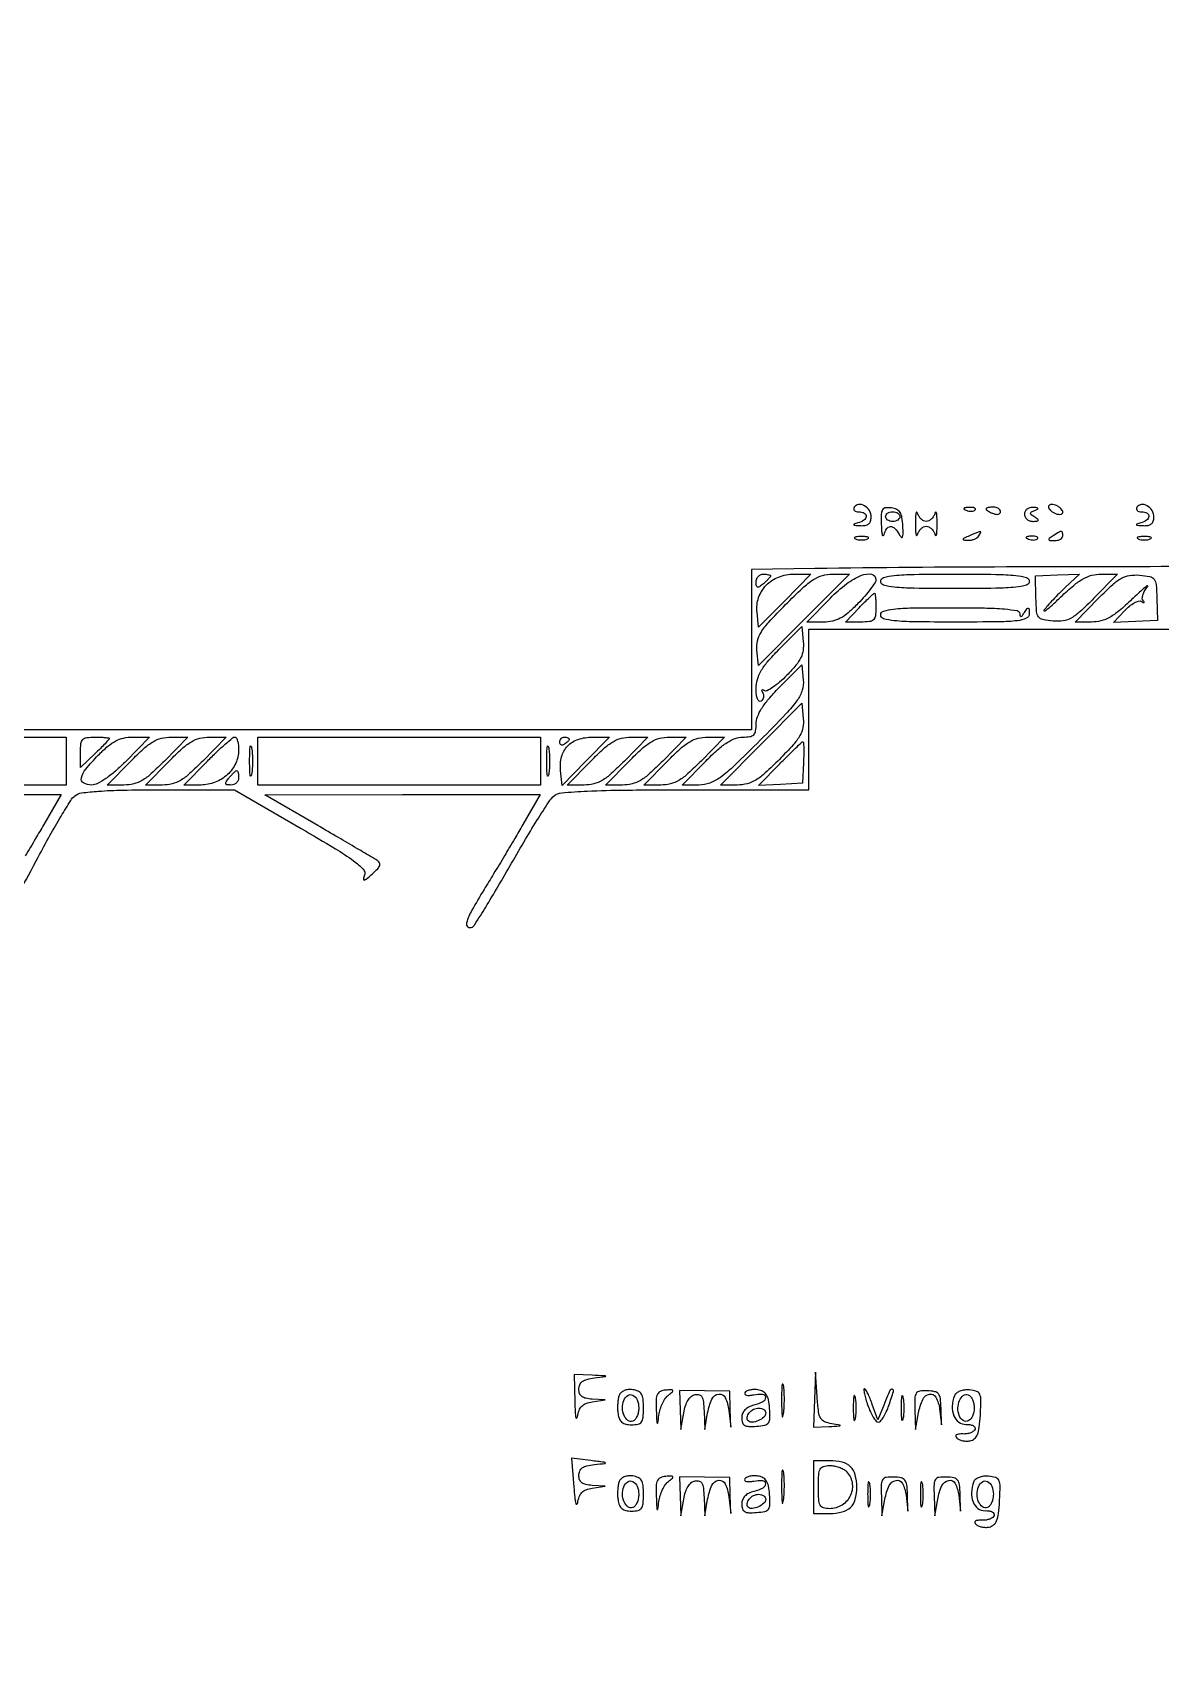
# Model space of a CAD drawing. Extents: x 17 to 822, y 5 to 559.
# Drawn here: x 378 to 613.4, y 218.9 to 559 of the extents above; entities that cross this region are included whole.
import ezdxf

# ---------------------------------------------------------------- set-up
doc = ezdxf.new("R2010")
doc.units = 0
doc.header["$MEASUREMENT"] = 0

msp = doc.modelspace()

# ---------------------------------------------------------------- linework, layer by layer
for points in [[(31.304134, 16.008298, 0.000006), (186.307387, 15.865424, 0.000281), (374.742824, 15.799819, 0.000104), (639.75, 15.91159), (780, 16), (780, 231.368584), (780, 446.737168), (755.75, 447.293651, 0.005527), (730.283596, 447.596475, 0.000346), (655.057187, 447.60748, 0.000496), (581.222543, 447.494002, 0.002703), (541.25, 447.176792), (528, 447), (528.000002, 430.25), (528.000004, 413.5), (407.500018, 413.5), (287.000031, 413.5)], [(375.162122, 379.679845, 0.009326), (379.162867, 386.932167, -0.005631), (381.614056, 391.454248, -0.007685), (383.930719, 395.469137, -0.005309), (385.9512, 398.769535, -0.083893), (386.823963, 399.75, -0.13714), (388.222984, 400.347236, -0.014833), (391.752766, 400.705784, -0.013402), (396.83173, 400.933287, -0.00449), (404.260401, 401), (420.138542, 401), (434.019973, 392.953318, -0.004306), (441.194875, 388.711261, -0.022859), (444.988062, 386.180997, -0.040476), (447.018464, 384.418479, -0.288699), (447.281137, 383.203318, 0.03), (447.028004, 382.352709, 0.53745), (447.191524, 382.179647, 0.131822), (447.639099, 382.387467, 0.006087), (448.924018, 383.489679, 0.020579), (450.02611, 384.542075, 0.113483), (450.446333, 385.241039, 0.228265), (450.37181, 385.795817, 0.109273), (449.843583, 386.308785, 0.005293), (448.907154, 386.873264, 0.000238), (445.663427, 388.779985, 0.0004), (441.811721, 391.037481, 0.000286), (437.5, 393.556655), (426.5, 399.975098), (455.2186, 399.987549), (483.937199, 400), (480.328095, 393.75, -0.002525), (478.625042, 390.834864, -0.001293), (476.461035, 387.19482, -0.001285), (474.212739, 383.457011, -0.001935), (472.231739, 380.21109, 0.01067), (469.684325, 375.868244, 0.051455), (468.553916, 373.241086, 0.325006), (468.840904, 372.38925, 0.301392), (469.772703, 372.359523, 0.115152), (470.318333, 372.902399, 0.001966), (472.554838, 376.51204, 0.004903), (475.111204, 380.767397, 0.003229), (477.971876, 385.709658, -0.004629), (480.879245, 390.700324, -0.00644), (483.580652, 395.110025, -0.004122), (485.920885, 398.755003, -0.079113), (486.823772, 399.75, -0.150038), (488.425948, 400.386481, -0.008662), (493.760115, 400.722795, -0.009021), (501.625734, 400.939947, -0.00239), (514.19113, 401), (540, 401), (539.999994, 417.75), (539.999988, 434.5), (653.351044, 434.5)], [(355.2186, 399.987549), (383.937199, 400), (380.328095, 393.75, -0.002525), (378.625042, 390.834864, -0.001293), (376.461035, 387.19482, -0.001285)], [(574.992041, 205.095597, -0.000267), (477.931201, 205.136102, -0.001303)]]:
    msp.add_lwpolyline(points, format="xyb")
for points in [[(549.473008, 459.956326, 0.14801), (549.37662, 459.59354, 0.191608), (549.513546, 459.280921, 0.133038), (549.886908, 459.069707, 0.062657), (550.440983, 459, -0.114595), (551.568982, 458.738034, -0.30848), (551.955123, 458.057279, -0.227164), (551.481138, 457.246852, -0.085011), (550.25, 456.689326, 0.01159), (549.4117, 456.449367, 0.541772), (549.37122, 456.306344, 0.197309), (549.607705, 456.187999, 0.005718), (550.75, 456.116001, 0.05278), (551.777662, 456.1715, 0.127958), (552.468174, 456.474864, 0.147534), (552.864297, 457.0424, 0.079267), (553, 457.893011, 0.135963), (552.622694, 459.254887, 0.125892), (551.590137, 460.275927, 0.161457), (550.383137, 460.532144, 0.230518)], [(555.116001, 456.319551, 0.011639), (555.189529, 454.950072, 0.048371), (555.332266, 454.136056, 0.443513), (555.508581, 454.047456, 0.240996), (555.689326, 454.25, -0.081312), (556.241961, 455.494593, -0.247215), (557.026326, 455.929165, -0.210953), (557.931873, 455.55208, -0.062632), (558.842498, 454.316956, 0.053175), (559.288093, 453.688092, 0.54728), (559.54679, 453.728093, 0.108517), (559.6719, 454.346264, 0.008174), (559.615365, 456.066956, 0.0282), (559.429273, 457.823036, 0.101739), (559.029951, 458.868861, 0.140861), (558.332591, 459.484694, 0.075331), (557.223176, 459.819551, 0.061003), (556.006589, 459.844984, 0.236232), (555.387848, 459.452818, 0.128945), (555.114476, 458.521288, 0.014835)], [(572.8125, 459.316886, 0.051402), (573.359369, 459.160852, 0.05415), (573.916927, 459.123424, 0.060344), (574.402231, 459.202593, 0.126455), (574.729167, 459.395833, 0.296942), (574.77538, 459.614691, 0.208169), (574.592839, 459.799335, 0.077125), (574.112848, 459.910055, 0.028489), (573.416667, 459.921053, 0.018894), (572.670344, 459.862007, 0.168741), (572.37858, 459.720685, 0.470617), (572.395823, 459.538436, 0.054073)], [(577, 459.606989, 0.222225), (577.087111, 459.420671, 0.030693), (577.440625, 459.160341, 0.030395), (577.925442, 458.887494, 0.02136), (578.5, 458.638374, 0.055937), (579.074366, 458.488865, 0.100118), (579.559375, 458.516384, 0.147206), (579.877514, 458.710807, 0.184534), (580, 459.031385, 0.152681), (579.884506, 459.400789, 0.098158), (579.559375, 459.715469, 0.08088), (579.073532, 459.92777, 0.062722), (578.5, 460, 0.024748), (577.925176, 459.971531, 0.039339), (577.440625, 459.884553, 0.046727), (577.096084, 459.758929, 0.289661)], [(585, 458.5, 0.116238), (585.13455, 457.929049, 0.101436), (585.514063, 457.445123, 0.094034), (586.081711, 457.123084, 0.08452), (586.75, 457.015313, 0.015246), (587.635609, 457.050082, 0.278496), (587.857048, 457.205828, 0.3487), (587.795767, 457.439555, 0.019656), (587.136847, 457.894262, -0.022213), (586.426195, 458.390051, -0.233412), (586.273695, 458.69893, -0.275386), (586.436975, 458.972905, -0.029355), (587.136847, 459.300002, 0.023718), (587.709835, 459.559972, 0.438953), (587.757373, 459.731622, 0.232968), (587.5442, 459.864069, 0.013273), (586.75, 459.921053, 0.084943), (586.081752, 459.837493, 0.097345), (585.514063, 459.536184, 0.105533), (585.134948, 459.065902, 0.117584)], [(590, 460.075604, 0.142471), (590.108138, 459.703798, 0.060245), (590.440625, 459.297997, 0.052856), (590.926166, 458.922397, 0.046632), (591.5, 458.638374, 0.049166), (592.07468, 458.480468, 0.08982), (592.559375, 458.484956, 0.13955), (592.877126, 458.644659, 0.209945), (593, 458.924396, 0.142471), (592.891862, 459.296202, 0.060245), (592.559375, 459.702003, 0.052856), (592.073834, 460.077603, 0.046632), (591.5, 460.361626, 0.049166), (590.92532, 460.519532, 0.08982), (590.440625, 460.515044, 0.13955), (590.122874, 460.355341, 0.209945)], [(608.473008, 459.956326, 0.14801), (608.37662, 459.59354, 0.191608), (608.513546, 459.280921, 0.133038), (608.886908, 459.069707, 0.062657), (609.440983, 459, -0.114595), (610.568982, 458.738034, -0.30848), (610.955123, 458.057279, -0.227164), (610.481138, 457.246852, -0.085011), (609.25, 456.689326, 0.01159), (608.4117, 456.449367, 0.541772), (608.37122, 456.306344, 0.197309), (608.607705, 456.187999, 0.005718), (609.75, 456.116001, 0.05278), (610.777662, 456.1715, 0.127958), (611.468174, 456.474864, 0.147534), (611.864297, 457.0424, 0.079267), (612, 457.893011, 0.135963), (611.622694, 459.254887, 0.125892), (610.590137, 460.275927, 0.161457), (609.383137, 460.532144, 0.230518)], [(559, 458, -0.148195), (558.884432, 457.618646, -0.098894), (558.559375, 457.29375, -0.082425), (558.073457, 457.074694, -0.064853), (557.5, 457, -0.064853), (556.926543, 457.074694, -0.082425), (556.440625, 457.29375, -0.098894), (556.115568, 457.618646, -0.148195), (556, 458, -0.148195), (556.115568, 458.381354, -0.098894), (556.440625, 458.70625, -0.082425), (556.926543, 458.925306, -0.064853), (557.5, 459, -0.064853), (558.073457, 458.925306, -0.082425), (558.559375, 458.70625, -0.098894), (558.884432, 458.381354, -0.148195)], [(562.232003, 456.5, 0.010016), (562.260811, 455.062099, 0.040136), (562.366341, 454.189063, 0.421517), (562.52268, 454.088315, 0.279395), (562.689326, 454.25, -0.068007), (562.965404, 454.918939, -0.068913), (563.409857, 455.485937, -0.075394), (563.948477, 455.868723, -0.117373), (564.5, 456, -0.117373), (565.051523, 455.868723, -0.075394), (565.590143, 455.485937, -0.068913), (566.034596, 454.918939, -0.068007), (566.310674, 454.25, 0.279395), (566.47732, 454.088315, 0.421517), (566.633659, 454.189063, 0.040136), (566.739189, 455.062099, 0.010016), (566.767997, 456.5, 0.010016), (566.739189, 457.937901, 0.040136), (566.633659, 458.810937, 0.421517), (566.47732, 458.911685, 0.279395), (566.310674, 458.75, -0.068007), (566.034596, 458.081061, -0.068913), (565.590143, 457.514063, -0.075394), (565.051523, 457.131277, -0.117373), (564.5, 457, -0.117373), (563.948477, 457.131277, -0.075394), (563.409857, 457.514063, -0.068913), (562.965404, 458.081061, -0.068007), (562.689326, 458.75, 0.279395), (562.52268, 458.911685, 0.421517), (562.366341, 458.810937, 0.040136), (562.260811, 457.937901, 0.010016)], [(549.75, 453.337719, 0.057986), (550.320008, 453.181385, 0.037979), (551, 453.12966, 0.037979), (551.679992, 453.181385, 0.057986), (552.25, 453.337719, 0.174857), (552.459382, 453.525001, 0.447206), (552.398438, 453.693942, 0.078554), (551.89144, 453.810911, 0.017491), (551, 453.842105, 0.017491), (550.10856, 453.810911, 0.078554), (549.601562, 453.693942, 0.447206), (549.540618, 453.525001, 0.174857)], [(573.5, 454, 0.007086), (572.414842, 453.515361, 0.206801), (572.217153, 453.2939, 0.479221), (572.320418, 453.13381, 0.015651), (573.190983, 453.070285, 0.054957), (573.883647, 453.117642, 0.051224), (574.566787, 453.314396, 0.054947), (575.14007, 453.622072, 0.104092), (575.5, 454, 0.02781), (575.876953, 454.693352, 0.550582), (575.769967, 454.862409, 0.099104), (575.328061, 454.773951, 0.002683)], [(585.8125, 453.316886, 0.051402), (586.359369, 453.160852, 0.05415), (586.916927, 453.123424, 0.060344), (587.402231, 453.202593, 0.126455), (587.729167, 453.395833, 0.296942), (587.77538, 453.614691, 0.208169), (587.592839, 453.799335, 0.077125), (587.112848, 453.910055, 0.028489), (586.416667, 453.921053, 0.018894), (585.670344, 453.862007, 0.168741), (585.37858, 453.720685, 0.470617), (585.395823, 453.538436, 0.054073)], [(591, 454, 0.011213), (590.169589, 453.436556, 0.309569), (590.083458, 453.201904, 0.327416), (590.271084, 453.047261, 0.011938), (591.25, 453.015313, 0.055234), (591.919445, 453.083567, 0.075283), (592.485937, 453.298248, 0.095191), (592.865757, 453.619685, 0.17131), (593, 454, 0.042895), (592.938046, 454.720828, 0.364836), (592.707705, 454.914708, 0.137048), (592.26282, 454.790433, 0.007234)], [(608.75, 453.337719, 0.057986), (609.320008, 453.181385, 0.037979), (610, 453.12966, 0.037979), (610.679992, 453.181385, 0.057986), (611.25, 453.337719, 0.174857), (611.459382, 453.525001, 0.447206), (611.398438, 453.693942, 0.078554), (610.89144, 453.810911, 0.017491), (610, 453.842105, 0.017491), (609.10856, 453.810911, 0.078554), (608.601562, 453.693942, 0.447206), (608.540618, 453.525001, 0.174857)], [(532, 445.622445, -0.172217), (531.925448, 445.412416, -0.016008), (531.559375, 444.99011, -0.019119), (531.074554, 444.504355, -0.013852), (530.5, 444, -0.020633), (529.689039, 443.381629, -0.217533), (529.28931, 443.308142, -0.304492), (529.057736, 443.565314, -0.035496), (529, 444.377555, -0.091307), (529.114059, 444.996941, -0.095788), (529.440625, 445.523407, -0.099536), (529.927707, 445.875699, -0.107348), (530.5, 446, -0.023761), (531.07485, 445.972666, -0.037907), (531.559375, 445.889093, -0.044235), (531.90557, 445.768578, -0.294983)], [(534.96584, 440.452481), (529.5, 434.904963), (529.178481, 438.061901, -0.107296), (529.521503, 441.104175, -0.111681), (531.095753, 443.680559, -0.107483), (533.683665, 445.39732, -0.093163), (536.890154, 446), (540.43168, 446)], [(538.98025, 436.467183), (529.5, 426.934367), (529.175601, 430.115212, -0.07964), (529.288277, 432.079071, -0.086044), (530.012983, 433.852584, -0.046783), (531.666628, 436.013974, -0.008588), (535.146713, 439.648029, -0.009434), (538.6979, 443.098367, -0.044345), (540.937305, 444.848961, -0.075041), (542.83151, 445.706388, -0.068924), (544.951361, 446), (548.460499, 446)], [(554, 444.866588, -0.146449), (553.807778, 444.224389, -0.015482), (552.898438, 442.930566, -0.018085), (551.686196, 441.430733, -0.013573), (550.25, 439.867476, -0.021453), (548.216879, 437.944011, -0.055728), (546.559528, 436.80174, -0.070008), (544.931413, 436.203144, -0.053119), (543.037592, 436.000888), (539.575184, 436), (544.5, 441, -0.034863), (547.869716, 443.975055, -0.06686), (550.993443, 445.763814, -0.144865), (553.086502, 445.971297, -0.359902)], [(586, 444.5, -0.33533), (585.390965, 443.694001, -0.045065), (583.166667, 443.274194, -0.021161), (579.041936, 443.050585, -0.002961), (570.5, 443, -0.002961), (561.958064, 443.050585, -0.021161), (557.833333, 443.274194, -0.045065), (555.609035, 443.694001, -0.33533), (555, 444.5, -0.33533), (555.609035, 445.305999, -0.045065), (557.833333, 445.725806, -0.021161), (561.958064, 445.949415, -0.002961), (570.5, 446, -0.002961), (579.041936, 445.949415, -0.021161), (583.166667, 445.725806, -0.045065), (585.390965, 445.305999, -0.33533)], [(593.5, 443.210551, 0.009148), (592.245308, 441.992984, 0.007624), (590.956059, 440.655051, 0.00771), (589.813455, 439.394104, 0.020686), (589.052541, 438.452024, 0.656939), (589.130052, 438.318028, 0.139271), (589.49368, 438.468719, 0.017551), (590.75925, 439.544967, 0.005439), (592.58689, 441.25, -0.014955), (595.269254, 443.6586, -0.04694), (597.25477, 445.040283, -0.066608), (599.041255, 445.756161, -0.062106), (600.996757, 446), (604.424816, 446), (599.462408, 440.956952, -0.01194), (596.581752, 438.166021, -0.058622), (594.75284, 436.836477, -0.092306), (593.08249, 436.269204, -0.05677), (591, 436.206952, -0.027232), (588.840539, 436.506827, -0.186914), (587.949486, 437.067954, -0.141012), (587.535974, 438.169686, -0.013429), (587.384934, 441.070123), (587.269867, 445.640247), (591.884934, 445.828651), (596.5, 446.017055)], [(612.615066, 440.929877), (612.730133, 436.359753), (608.136343, 436.12196), (603.542553, 435.884167), (605.916636, 438.411263, -0.033541), (606.906568, 439.332651, -0.045813), (607.917821, 440.011108, -0.054136), (608.807802, 440.378192, -0.202973), (609.39536, 440.308854, 0.018908), (609.792688, 440.101919, 0.244128), (609.954559, 440.107836, 0.444455), (609.97957, 440.220262, 0.029806), (609.747818, 440.508523, -0.200992), (609.582576, 440.97558, -0.066298), (609.722227, 441.705465, -0.053617), (610.113247, 442.561265, -0.038853), (610.716954, 443.418848, 0.552571), (610.676613, 443.541161, 0.235537), (610.462861, 443.493349, 0.014999), (609.257876, 442.451971, 0.004181), (607.434786, 440.75, -0.014935), (604.743575, 438.343781, -0.046693), (602.750134, 436.961298, -0.066233), (600.958868, 436.244243, -0.062205), (599.003243, 436), (595.575184, 436), (600.537592, 441.043048, -0.01194), (603.418248, 443.833979, -0.058622), (605.24716, 445.163523, -0.092306), (606.91751, 445.730796, -0.05677), (609, 445.793048, -0.027232), (611.159461, 445.493173, -0.186914), (612.050514, 444.932046, -0.141012), (612.464026, 443.830314, -0.013429)], [(554, 439, -0.031162), (553.893327, 437.290099, -0.174494), (553.484409, 436.485324, -0.163634), (552.640028, 436.09728, -0.026602), (550.812909, 436), (547.625818, 436), (550.5, 439, -0.005081), (551.624204, 440.149798, -0.007831), (552.621808, 441.11875, -0.003317), (553.486588, 441.922013, -0.187632), (553.687091, 442, -0.37258), (553.811623, 441.892246, -0.01007), (553.908083, 441.11875, -0.016197), (553.977485, 440.150236, -0.009786)], [(584.015313, 437.75, 0.066727), (584.081977, 437.295085, 0.405416), (584.269141, 437.1875, 0.167501), (584.559769, 437.378141, 0.021149), (585, 438, -0.011213), (585.563444, 438.830411, -0.309569), (585.798096, 438.916542, -0.327416), (585.952739, 438.728916, -0.011938), (585.984687, 437.75, -0.296006), (585.371814, 436.787122, -0.079128), (583.535469, 436.277979, -0.025672), (579.743782, 436.045622, -0.002468), (570.5, 436, -0.002961), (561.958064, 436.050585, -0.021161), (557.833333, 436.274194, -0.045065), (555.609035, 436.694001, -0.33533), (555, 437.5, -0.328801), (555.589566, 438.299614, -0.049302), (557.666667, 438.724138, -0.022561), (561.538754, 438.948842, -0.003213), (569.5, 439, -0.003994), (576.637219, 438.942984, -0.017484), (580.850267, 438.728184, -0.022308), (583.477566, 438.383326, -0.360339)], [(535.410758, 424.908608, -0.019974), (533.907372, 423.487256, -0.030148), (532.480971, 422.386751, -0.030206), (531.28026, 421.672768, -0.263251), (530.682986, 421.695925, 0.049105), (530.343376, 421.862262, 0.345579), (530.179437, 421.810082, 0.25727), (530.160523, 421.608524, 0.035896), (530.361803, 421.223607, -0.092519), (530.540551, 420.761469, -0.096172), (530.537029, 420.272527, -0.09932), (530.352714, 419.832848, -0.105964), (530.016312, 419.510081, -0.303653), (529.611417, 419.524678, -0.145642), (529.279636, 419.95581, -0.066689), (529.065195, 420.857563, -0.025077), (529, 422.156634, -0.066896), (529.249798, 424.015352, -0.065756), (529.981787, 425.7539, -0.046304), (531.373726, 427.693892, -0.015394), (533.75, 430.26674), (538.5, 435.102178), (538.823264, 431.918281, -0.057704), (538.798077, 430.131582, -0.081097), (538.341108, 428.607018, -0.060668), (537.306872, 427.008433, -0.019519)], [(529.844737, 411.344089, -0.0053), (524.460712, 406.051008, -0.03382), (521.529689, 403.58892, -0.069399), (519.323757, 402.40528, -0.088706), (517.057342, 402), (513.575184, 402), (518.5, 407, -0.015568), (520.963524, 409.3501, -0.0389), (522.937491, 410.859911, -0.054415), (524.635484, 411.714889, -0.089674), (526.212408, 412, 0.03588), (527.710302, 412.107628, 0.158525), (528.493377, 412.493548, 0.162713), (528.888199, 413.259637, 0.038336), (529, 414.715651, -0.091573), (529.279726, 416.230173, -0.049097), (530.132426, 417.93667, -0.036838), (531.587507, 419.910924, -0.016925), (533.75, 422.26674), (538.5, 427.102178), (538.824987, 423.895178, -0.101278), (538.609322, 421.764512, -0.079745), (537.573328, 419.683423, -0.03573), (535.226411, 416.854149, -0.004852)], [(533.858226, 407.356442, -0.012383), (530.91292, 404.518233, -0.048898), (528.902825, 403.007837, -0.074838), (527.110979, 402.255985, -0.062051), (525.056238, 402), (521.544156, 402), (530.022078, 410.535164), (538.5, 419.070329), (538.824065, 415.891607, -0.07125), (538.746676, 413.989447, -0.086216), (538.126699, 412.31666, -0.051887), (536.711576, 410.378303, -0.011212)], [(394, 411.687091, -0.187632), (393.922013, 411.486588, -0.003317), (393.11875, 410.621808, -0.007831), (392.149798, 409.624204, -0.005081), (391, 408.5), (388, 405.625818), (388, 408.812909, -0.026602), (388.09728, 410.640028, -0.163634), (388.485324, 411.484409, -0.174494), (389.290099, 411.893327, -0.031162), (391, 412, -0.009786), (392.150236, 411.977485, -0.016197), (393.11875, 411.908083, -0.01007), (393.892246, 411.811623, -0.37258)], [(397.5, 407, -0.017584), (395.295205, 404.913625, -0.029124), (393.279131, 403.334636, -0.034101), (391.54807, 402.301675, -0.118001), (390.287592, 402, -0.127094), (388.644781, 402.424438, -0.333971), (388.177168, 403.470191, -0.117894), (389.080019, 405.297682, -0.019984), (391.702948, 408.207837, -0.022019), (393.715595, 410.095143, -0.056354), (395.365898, 411.216078, -0.0698), (396.99973, 411.802655, -0.051373), (398.915356, 412), (402.424816, 412)], [(405.5, 407, -0.013881), (402.775541, 404.383369, -0.050502), (400.848439, 402.958915, -0.074139), (399.095308, 402.243178, -0.059972), (397.075184, 402), (393.575184, 402), (398.5, 407, -0.013881), (401.224459, 409.616631, -0.050502), (403.151561, 411.041085, -0.074139), (404.904692, 411.756822, -0.059972), (406.924816, 412), (410.424816, 412)], [(413.5, 407, -0.013881), (410.775541, 404.383369, -0.050502), (408.848439, 402.958915, -0.074139), (407.095308, 402.243178, -0.059972), (405.075184, 402), (401.575184, 402), (406.5, 407, -0.013881), (409.224459, 409.616631, -0.050502), (411.151561, 411.041085, -0.074139), (412.904692, 411.756822, -0.059972), (414.924816, 412), (418.424816, 412)], [(421, 409.314451, -0.10921), (420.389512, 406.552781, -0.097283), (418.657448, 404.172573, -0.093898), (416.092446, 402.562575, -0.093591), (413.113278, 402), (409.575184, 402), (414.5, 407, -0.007455), (416.444216, 408.915903, -0.011041), (418.209507, 410.53125, -0.006431), (419.725485, 411.824114, -0.175074), (420.212408, 412, -0.273953), (420.515971, 411.820181, -0.054041), (420.768645, 411.21112, -0.043599), (420.94284, 410.343449, -0.027753)], [(490, 411.559017, -0.151918), (489.934461, 411.34829, -0.038439), (489.70625, 411.066025, -0.035638), (489.382774, 410.768994, -0.029505), (489, 410.5, -0.082592), (488.6179, 410.343488, -0.161196), (488.29375, 410.3746, -0.182303), (488.078288, 410.586039, -0.108972), (488, 410.940983, -0.093332), (488.076123, 411.345238, -0.09642), (488.29375, 411.688914, -0.099167), (488.618444, 411.918938, -0.105053), (489, 412, -0.042167), (489.382849, 411.967655, -0.061769), (489.70625, 411.870461, -0.081139), (489.92554, 411.727648, -0.210953)], [(493.462408, 406.948911), (488.5, 401.897822), (488.179665, 405.042451, -0.090571), (488.406432, 407.902161, -0.12714), (489.656887, 410.123558, -0.122195), (491.871983, 411.518444, -0.079869), (494.867396, 412), (498.424816, 412)], [(501.5, 407, -0.013881), (498.775541, 404.383369, -0.050502), (496.848439, 402.958915, -0.074139), (495.095308, 402.243178, -0.059972), (493.075184, 402), (489.575184, 402), (494.5, 407, -0.013881), (497.224459, 409.616631, -0.050502), (499.151561, 411.041085, -0.074139), (500.904692, 411.756822, -0.059972), (502.924816, 412), (506.424816, 412)], [(509.5, 407, -0.013881), (506.775541, 404.383369, -0.050502), (504.848439, 402.958915, -0.074139), (503.095308, 402.243178, -0.059972), (501.075184, 402), (497.575184, 402), (502.5, 407, -0.013881), (505.224459, 409.616631, -0.050502), (507.151561, 411.041085, -0.074139), (508.904692, 411.756822, -0.059972), (510.924816, 412), (514.424816, 412)], [(517.5, 407, -0.013881), (514.775541, 404.383369, -0.050502), (512.848439, 402.958915, -0.074139), (511.095308, 402.243178, -0.059972), (509.075184, 402), (505.575184, 402), (510.5, 407, -0.013881), (513.224459, 409.616631, -0.050502), (515.151561, 411.041085, -0.074139), (516.904692, 411.756822, -0.059972), (518.924816, 412), (522.424816, 412)], [(423.716254, 404.25, -0.124239), (423.564074, 403.887591, -0.664672), (423.422038, 403.923438, -0.03126), (423.324637, 405.02938, -0.006336), (423.299664, 407, -0.006336), (423.324637, 408.97062, -0.03126), (423.422038, 410.076562, -0.664672), (423.564074, 410.112409, -0.124239), (423.716254, 409.75, -0.023547), (423.846019, 408.497782, -0.014044), (423.888098, 407, -0.014044), (423.846019, 405.502218, -0.023547)], [(485.716254, 404.25, -0.124239), (485.564074, 403.887591, -0.664672), (485.422038, 403.923438, -0.03126), (485.324637, 405.02938, -0.006336), (485.299664, 407, -0.006336), (485.324637, 408.97062, -0.03126), (485.422038, 410.076562, -0.664672), (485.564074, 410.112409, -0.124239), (485.716254, 409.75, -0.023547), (485.846019, 408.497782, -0.014044), (485.888098, 407, -0.014044), (485.846019, 405.502218, -0.023547)], [(538.868412, 406.677665), (538.64467, 402.35533), (534.072335, 402.124066), (529.5, 401.892803), (533.958208, 406.446401, -0.003543), (535.691506, 408.191874, -0.005586), (537.206066, 409.66238, -0.001735), (538.531305, 410.911903, -0.190384), (538.754285, 411, -0.399676), (538.883415, 410.877156, -0.005873), (538.92718, 409.730314, -0.012218), (538.92992, 408.335038, -0.007312)], [(421, 403.5, -0.107348), (420.875699, 402.927707, -0.099536), (420.523407, 402.440625, -0.095788), (419.996941, 402.114059, -0.091307), (419.377555, 402, -0.035496), (418.565314, 402.057736, -0.304492), (418.308142, 402.28931, -0.217533), (418.381629, 402.689039, -0.020633), (419, 403.5, -0.013852), (419.504355, 404.074554, -0.019119), (419.99011, 404.559375, -0.016008), (420.412416, 404.925448, -0.172217), (420.622445, 405, -0.294983), (420.768578, 404.90557, -0.044235), (420.889093, 404.559375, -0.037907), (420.972666, 404.07485, -0.023761)], [(491.149832, 273.25, 0.007168), (491.233201, 271.186866, 0.031618), (491.376307, 269.979081, 0.553801), (491.542952, 269.912882, 0.199032), (491.710409, 270.189423, -0.052041), (492.051454, 271.494838, -0.106871), (492.621154, 272.378846, -0.106871), (493.505162, 272.948546, -0.052041), (494.810577, 273.289591), (497.5, 273.700336), (494.75, 273.850168, -0.03953), (493.454746, 274.024053, -0.109582), (492.624338, 274.405663, -0.143131), (492.161658, 275.030465, -0.088499), (492, 275.936642, -0.100783), (492.189458, 276.867022, -0.1371), (492.721605, 277.532836, -0.094495), (493.6923, 277.984596, -0.030931), (495.25, 278.276604, 0.000683), (497.553502, 278.565664, 0.602997), (497.584473, 278.648107, 0.202828), (497.426656, 278.723309, 0.000452), (494.75, 278.839963), (491, 279)], [(541.184982, 273.75), (541, 268), (544.25, 268.149832, 0.001076), (546.35073, 268.251213, 0.18852), (546.551123, 268.341435, 0.608702), (546.517633, 268.443006, 0.001842), (544.800124, 268.711418, -0.061108), (543.278348, 269.138167, -0.170255), (542.465223, 269.869878, -0.095639), (542.027652, 271.235532, -0.01228), (541.735106, 274.311586), (541.369965, 279.5)], [(500.416448, 274.642863, 0.05233), (500.218704, 273.905003, 0.023278), (500.107297, 272.903016, 0.022737), (500.087056, 271.821794, 0.028506), (500.170919, 270.822726, 0.059858), (500.463946, 269.722609, 0.126539), (500.98151, 269.015181, 0.120685), (501.794571, 268.625214, 0.051798), (503, 268.5, 0.050766), (504.36222, 268.638668, 0.189121), (505.071429, 269.1, 0.13443), (505.415691, 270.034425, 0.021436), (505.5, 272, 0.025158), (505.406922, 273.848683, 0.108558), (505.066099, 274.887996, 0.155405), (504.393989, 275.488638, 0.07009), (503.245529, 275.820137, 0.059656), (502.30782, 275.840664, 0.0744), (501.463703, 275.62889, 0.085215), (500.808423, 275.214075, 0.118047)], [(508.149832, 271.537196, 0.001688), (508.244039, 269.210786, 0.113705), (508.349316, 268.830817, 0.718276), (508.471461, 268.851998, 0.004179), (508.712049, 270.5, -0.040222), (508.984631, 271.73632, -0.035308), (509.460402, 272.9703, -0.036973), (510.053962, 274.025258, -0.082384), (510.680542, 274.696764, 0.012129), (511.545448, 275.395971, 0.354696), (511.594175, 275.656373, 0.28518), (511.337983, 275.802537, 0.00951), (510.118325, 275.73396, 0.082118), (509.017078, 275.46557, 0.18437), (508.407643, 274.877488, 0.102495), (508.141961, 273.764401, 0.016782)], [(513.131641, 271.5781), (513.263282, 267.5), (513.881641, 270.988647, -0.034913), (514.256144, 272.485095, -0.059966), (514.796988, 273.649565, -0.077091), (515.472114, 274.437452, -0.130606), (516.25, 274.811971, -0.119092), (517.118723, 274.77015, -0.200365), (517.677386, 274.317766, -0.097496), (517.992817, 273.299011, -0.017869), (518.131641, 271.323324), (518.263282, 267.5), (518.881641, 270.988647, -0.063369), (519.780898, 273.875284, -0.259361), (521.205879, 274.924539, -0.328038), (522.555207, 274.175441, -0.078471), (523.290843, 271.552345), (523.709689, 267.982693), (523.604845, 271.741346), (523.5, 275.5), (518.25, 275.5781), (513, 275.6562)], [(526.624622, 275.201643, 0.307086), (526.637324, 274.901649, 0.178194), (526.951714, 274.695713, 0.07427), (527.619899, 274.642849, 0.029901), (528.530262, 274.761034, -0.067332), (530.356265, 274.860508, -0.394982), (530.945964, 274.212617, -0.278029), (530.373903, 273.292609, -0.05662), (528.5, 272.589356, 0.054602), (527.427299, 272.191699, 0.086603), (526.641553, 271.610486, 0.098722), (526.166275, 270.859667, 0.092143), (526, 269.965064, 0.075836), (526.151289, 268.973326, 0.187958), (526.602466, 268.408899, 0.124597), (527.466572, 268.16327, 0.026277), (529.047469, 268.20044, 0.029861), (530.832355, 268.444246, 0.188331), (531.59218, 268.928873, 0.159928), (531.89029, 269.848226, 0.020097), (531.797469, 271.966325, 0.02796), (531.547749, 273.739786, 0.093417), (531.111502, 274.82542, 0.13218), (530.407602, 275.4676, 0.083995), (529.34436, 275.807186, 0.041939), (528.477875, 275.857255, 0.048279), (527.656235, 275.756022, 0.054713), (526.993736, 275.530289, 0.1459)], [(534.309869, 273.5, 0.005499), (534.337136, 271.352754, 0.031761), (534.435944, 270.222448, 0.756877), (534.574262, 270.205163, 0.069146), (534.724731, 270.767909, 0.018638), (534.849672, 272.218327, 0.01259), (534.888655, 273.878422, 0.012695), (534.845055, 275.487453, 0.024559), (534.714526, 276.767909, 0.212532), (534.565802, 277.000181, 0.556092), (534.424528, 276.934948, 0.025342), (534.331591, 275.655786, 0.005888)], [(552.302348, 272.540664, 0.024166), (552.834023, 271.21574, 0.034018), (553.44194, 270.097508, 0.036199), (554.039004, 269.29278, 0.218402), (554.5, 269.081328, 0.218402), (554.960996, 269.29278, 0.036199), (555.55806, 270.097508, 0.034018), (556.165977, 271.21574, 0.024166), (556.697652, 272.540664, 0.007212), (557.6684, 275.481126, 0.440974), (557.419335, 275.90994, 0.356408), (556.910511, 275.650967, 0.00696), (555.684045, 272.760898), (554.362353, 269.521795), (553.233196, 272.760898, 0.012875), (552.764291, 274.002219, 0.019755), (552.28895, 275.048514, 0.014951), (551.851168, 275.857861, 0.267377), (551.604367, 276, 0.451501), (551.463087, 275.839757, 0.018373), (551.603284, 274.98382, 0.021419), (551.878737, 273.867541, 0.012134)], [(562.131641, 271.600914), (562.263282, 267.5), (562.881641, 270.988647, -0.065077), (563.768438, 273.801553, -0.242176), (565.190403, 274.905661, -0.332627), (566.532182, 274.245538, -0.087752), (567.275423, 271.810999), (567.678849, 268.5), (567.589425, 272, 0.023084), (567.446941, 273.983698, 0.138333), (567.054517, 274.930862, 0.175714), (566.275954, 275.413806, 0.04269), (564.75, 275.600914, 0.039931), (563.140608, 275.531442, 0.220535), (562.423281, 275.084626, 0.140201), (562.119533, 274.106193, 0.013629)], [(570.386334, 274.564387, 0.079858), (569.928302, 272.383689, 0.107388), (570.261407, 270.399209, 0.136725), (571.290504, 269.051179, 0.172467), (572.77745, 268.58235, -0.045767), (573.622809, 268.535532, -0.084688), (574.274668, 268.32257, -0.135162), (574.633245, 267.986212, -0.224986), (574.676241, 267.58235, -0.152194), (574.372829, 267.173651, -0.064582), (573.76793, 266.842304, -0.055564), (572.978546, 266.631354, -0.047064), (572.115851, 266.58294, 0.030422), (571.256122, 266.563311, 0.127753), (570.772682, 266.393506, 0.308818), (570.658506, 266.107504, 0.142496), (570.86084, 265.73916, 0.096594), (571.350219, 265.4095, 0.04928), (572.060601, 265.1884, 0.046406), (572.865027, 265.099138, 0.051488), (573.64378, 265.165586, 0.131529), (574.566604, 265.61086, 0.120288), (575.181179, 266.47126, 0.065218), (575.563916, 267.966593, 0.015426), (575.794568, 270.537569, 0.009836), (575.915708, 273.645812, 0.10816), (575.673954, 274.862149, 0.216063), (574.992057, 275.47674, 0.056402), (573.509983, 275.769864, 0.050408), (572.461143, 275.750819, 0.062436), (571.514025, 275.515428, 0.0733), (570.786567, 275.104068, 0.136693)], [(504.5, 272, -0.050064), (504.407308, 271.076578, -0.056662), (504.132967, 270.229739, -0.064911), (503.729077, 269.579954, -0.141756), (503.250526, 269.250175, -0.243271), (502.237026, 269.409078, -0.134073), (501.436755, 270.416197, -0.098804), (501.106155, 271.983229, -0.094621), (501.393537, 273.583158, -0.154883), (502.218381, 274.616347, -0.271668), (503.276661, 274.679078, -0.18325), (504.181218, 273.682423, -0.093904)], [(549.272364, 272, 0.008087), (549.298431, 270.38851, 0.039503), (549.399666, 269.482812, 0.611425), (549.546986, 269.439977, 0.142433), (549.705733, 269.75, 0.029693), (549.840649, 270.774707, 0.017887), (549.884498, 272, 0.017887), (549.840649, 273.225293, 0.029693), (549.705733, 274.25, 0.142433), (549.546986, 274.560023, 0.611425), (549.399666, 274.517188, 0.039503), (549.298431, 273.61149, 0.008087)], [(559.272364, 272, 0.008087), (559.298431, 270.38851, 0.039503), (559.399666, 269.482812, 0.611425), (559.546986, 269.439977, 0.142433), (559.705733, 269.75, 0.029693), (559.840649, 270.774707, 0.017887), (559.884498, 272, 0.017887), (559.840649, 273.225293, 0.029693), (559.705733, 274.25, 0.142433), (559.546986, 274.560023, 0.611425), (559.399666, 274.517188, 0.039503), (559.298431, 273.61149, 0.008087)], [(574.5, 272, -0.093904), (574.181218, 270.317577, -0.18325), (573.276661, 269.320922, -0.271668), (572.218381, 269.383653, -0.154883), (571.393537, 270.416842, -0.094621), (571.106155, 272.016771, -0.098804), (571.436755, 273.583803, -0.134073), (572.237026, 274.590922, -0.243271), (573.250526, 274.749825, -0.141756), (573.729077, 274.420046, -0.064911), (574.132967, 273.770261, -0.056662), (574.407308, 272.923422, -0.050064)], [(531, 270.968615, -0.213422), (530.621817, 270.122972, -0.075769), (529.486858, 269.381846, -0.076784), (528.197884, 269.019605, -0.230479), (527.356736, 269.30993, -0.242984), (527.115307, 270.067091, -0.130219), (527.532249, 270.983357, -0.102648), (528.459491, 271.733481, -0.119467), (529.559017, 272, -0.069866), (530.109745, 271.922668, -0.085761), (530.576711, 271.697031, -0.100101), (530.888923, 271.361922, -0.138501)], [(490.950906, 255.505055, 0.008104), (491.148022, 253.348644, 0.033113), (491.375012, 252.054003, 0.456025), (491.575612, 251.950759, 0.270702), (491.761483, 252.189423, -0.051441), (492.077194, 253.503763, -0.110082), (492.626649, 254.384433, -0.109882), (493.498809, 254.949406, -0.051139), (494.810577, 255.289591), (497.5, 255.700336), (494.75, 255.850168, -0.03953), (493.454746, 256.024053, -0.109582), (492.624338, 256.405663, -0.143131), (492.161658, 257.030465, -0.088499), (492, 257.936642, -0.099304), (492.187063, 258.869223, -0.141985), (492.713208, 259.522523, -0.096802), (493.679275, 259.951286, -0.030258), (495.25, 260.211553, 0.00157), (497.47988, 260.450727, 0.614004), (497.524299, 260.568915, 0.178409), (497.288228, 260.690585, 0.00083), (494.5, 261.029966), (490.5, 261.510109)], [(534.309869, 255.5, 0.005499), (534.337136, 253.352754, 0.031761), (534.435944, 252.222448, 0.756877), (534.574262, 252.205163, 0.069146), (534.724731, 252.767909, 0.018638), (534.849672, 254.218327, 0.01259), (534.888655, 255.878422, 0.012695), (534.845055, 257.487453, 0.024559), (534.714526, 258.767909, 0.212532), (534.565802, 259.000181, 0.556092), (534.424528, 258.934948, 0.025342), (534.331591, 257.655786, 0.005888)], [(541, 255.5), (541, 250), (544.3, 250, 0.057917), (546.95317, 250.308361, 0.134842), (548.69531, 251.258912, 0.138825), (549.676967, 252.944493, 0.062953), (550, 255.5, 0.062953), (549.676967, 258.055507, 0.138825), (548.69531, 259.741088, 0.134842), (546.95317, 260.691639, 0.057917), (544.3, 261), (541, 261)], [(547.8, 258.8, -0.153494), (549.021343, 256.458527, -0.150615), (548.695631, 253.819585, -0.146169), (546.923445, 251.766388, -0.143075), (544.3, 251, -0.072715), (543.04514, 251.183464, -0.20478), (542.377778, 251.73913, -0.10542), (542.068326, 252.891102, -0.013093), (542, 255.5, -0.013093), (542.068326, 258.108898, -0.10542), (542.377778, 259.26087, -0.20478), (543.04514, 259.816536, -0.072715), (544.3, 260, -0.045545), (545.26866, 259.911582, -0.037078), (546.276875, 259.6475, -0.038434), (547.174939, 259.260236, -0.075503)], [(500.416448, 256.642863, 0.05233), (500.218704, 255.905003, 0.023278), (500.107297, 254.903016, 0.022737), (500.087056, 253.821794, 0.028506), (500.170919, 252.822726, 0.059858), (500.463946, 251.722609, 0.126539), (500.98151, 251.015181, 0.120685), (501.794571, 250.625214, 0.051798), (503, 250.5, 0.050766), (504.36222, 250.638668, 0.189121), (505.071429, 251.1, 0.13443), (505.415691, 252.034425, 0.021436), (505.5, 254, 0.025158), (505.406922, 255.848683, 0.108558), (505.066099, 256.887996, 0.155405), (504.393989, 257.488638, 0.07009), (503.245529, 257.820137, 0.059656), (502.30782, 257.840664, 0.0744), (501.463703, 257.62889, 0.085215), (500.808423, 257.214075, 0.118047)], [(504.5, 254, -0.050064), (504.407308, 253.076578, -0.056662), (504.132967, 252.229739, -0.064911), (503.729077, 251.579954, -0.141756), (503.250526, 251.250175, -0.243271), (502.237026, 251.409078, -0.134073), (501.436755, 252.416197, -0.098804), (501.106155, 253.983229, -0.094621), (501.393537, 255.583158, -0.154883), (502.218381, 256.616347, -0.271668), (503.276661, 256.679078, -0.18325), (504.181218, 255.682423, -0.093904)], [(508.149832, 253.537196, 0.001688), (508.244039, 251.210786, 0.113705), (508.349316, 250.830817, 0.718276), (508.471461, 250.851998, 0.004179), (508.712049, 252.5, -0.040222), (508.984631, 253.73632, -0.035308), (509.460402, 254.9703, -0.036973), (510.053962, 256.025258, -0.082384), (510.680542, 256.696764, 0.012129), (511.545448, 257.395971, 0.354696), (511.594175, 257.656373, 0.28518), (511.337983, 257.802537, 0.00951), (510.118325, 257.73396, 0.082118), (509.017078, 257.46557, 0.18437), (508.407643, 256.877488, 0.102495), (508.141961, 255.764401, 0.016782)], [(513.131641, 253.5781), (513.263282, 249.5), (513.881641, 252.988647, -0.034913), (514.256144, 254.485095, -0.059966), (514.796988, 255.649565, -0.077091), (515.472114, 256.437452, -0.130606), (516.25, 256.811971, -0.119092), (517.118723, 256.77015, -0.200365), (517.677386, 256.317766, -0.097496), (517.992817, 255.299011, -0.017869), (518.131641, 253.323324), (518.263282, 249.5), (518.881641, 252.988647, -0.063369), (519.780898, 255.875284, -0.259361), (521.205879, 256.924539, -0.328038), (522.555207, 256.175441, -0.078471), (523.290843, 253.552345), (523.709689, 249.982693), (523.604845, 253.741346), (523.5, 257.5), (518.25, 257.5781), (513, 257.6562)], [(526.624622, 257.201643, 0.307086), (526.637324, 256.901649, 0.178194), (526.951714, 256.695713, 0.07427), (527.619899, 256.642849, 0.029901), (528.530262, 256.761034, -0.067332), (530.356265, 256.860508, -0.394982), (530.945964, 256.212617, -0.278029), (530.373903, 255.292609, -0.05662), (528.5, 254.589356, 0.054602), (527.427299, 254.191699, 0.086603), (526.641553, 253.610486, 0.098722), (526.166275, 252.859667, 0.092143), (526, 251.965064, 0.075836), (526.151289, 250.973326, 0.187958), (526.602466, 250.408899, 0.124597), (527.466572, 250.16327, 0.026277), (529.047469, 250.20044, 0.029861), (530.832355, 250.444246, 0.188331), (531.59218, 250.928873, 0.159928), (531.89029, 251.848226, 0.020097), (531.797469, 253.966325, 0.02796), (531.547749, 255.739786, 0.093417), (531.111502, 256.82542, 0.13218), (530.407602, 257.4676, 0.083995), (529.34436, 257.807186, 0.041939), (528.477875, 257.857255, 0.048279), (527.656235, 257.756022, 0.054713), (526.993736, 257.530289, 0.1459)], [(552.272364, 254, 0.008087), (552.298431, 252.38851, 0.039503), (552.399666, 251.482812, 0.611425), (552.546986, 251.439977, 0.142433), (552.705733, 251.75, 0.029693), (552.840649, 252.774707, 0.017887), (552.884498, 254, 0.017887), (552.840649, 255.225293, 0.029693), (552.705733, 256.25, 0.142433), (552.546986, 256.560023, 0.611425), (552.399666, 256.517188, 0.039503), (552.298431, 255.61149, 0.008087)], [(555.131641, 253.600914), (555.263282, 249.5), (555.881641, 252.988647, -0.065077), (556.768438, 255.801553, -0.242176), (558.190403, 256.905661, -0.332627), (559.532182, 256.245538, -0.087752), (560.275423, 253.810999), (560.678849, 250.5), (560.589425, 254, 0.023084), (560.446941, 255.983698, 0.138333), (560.054517, 256.930862, 0.175714), (559.275954, 257.413806, 0.04269), (557.75, 257.600914, 0.039931), (556.140608, 257.531442, 0.220535), (555.423281, 257.084626, 0.140201), (555.119533, 256.106193, 0.013629)], [(563.272364, 254, 0.008087), (563.298431, 252.38851, 0.039503), (563.399666, 251.482812, 0.611425), (563.546986, 251.439977, 0.142433), (563.705733, 251.75, 0.029693), (563.840649, 252.774707, 0.017887), (563.884498, 254, 0.017887), (563.840649, 255.225293, 0.029693), (563.705733, 256.25, 0.142433), (563.546986, 256.560023, 0.611425), (563.399666, 256.517188, 0.039503), (563.298431, 255.61149, 0.008087)], [(566.131641, 253.600914), (566.263282, 249.5), (566.881641, 252.988647, -0.065077), (567.768438, 255.801553, -0.242176), (569.190403, 256.905661, -0.332627), (570.532182, 256.245538, -0.087752), (571.275423, 253.810999), (571.678849, 250.5), (571.589425, 254, 0.023084), (571.446941, 255.983698, 0.138333), (571.054517, 256.930862, 0.175714), (570.275954, 257.413806, 0.04269), (568.75, 257.600914, 0.039931), (567.140608, 257.531442, 0.220535), (566.423281, 257.084626, 0.140201), (566.119533, 256.106193, 0.013629)], [(574.386334, 256.564387, 0.079858), (573.928302, 254.383689, 0.107388), (574.261407, 252.399209, 0.136725), (575.290504, 251.051179, 0.172467), (576.77745, 250.58235, -0.045767), (577.622809, 250.535532, -0.084688), (578.274668, 250.32257, -0.135162), (578.633245, 249.986212, -0.224986), (578.676241, 249.58235, -0.152194), (578.372829, 249.173651, -0.064582), (577.76793, 248.842304, -0.055564), (576.978546, 248.631354, -0.047064), (576.115851, 248.58294, 0.030422), (575.256122, 248.563311, 0.127753), (574.772682, 248.393506, 0.308818), (574.658506, 248.107504, 0.142496), (574.86084, 247.73916, 0.096594), (575.350219, 247.4095, 0.04928), (576.060601, 247.1884, 0.046406), (576.865027, 247.099138, 0.051488), (577.64378, 247.165586, 0.131529), (578.566604, 247.61086, 0.120288), (579.181179, 248.47126, 0.065218), (579.563916, 249.966593, 0.015426), (579.794568, 252.537569, 0.009836), (579.915708, 255.645812, 0.10816), (579.673954, 256.862149, 0.216063), (578.992057, 257.47674, 0.056402), (577.509983, 257.769864, 0.050408), (576.461143, 257.750819, 0.062436), (575.514025, 257.515428, 0.0733), (574.786567, 257.104068, 0.136693)], [(578.5, 254, -0.050064), (578.407308, 253.076578, -0.056662), (578.132967, 252.229739, -0.064911), (577.729077, 251.579954, -0.141756), (577.250526, 251.250175, -0.243271), (576.237026, 251.409078, -0.134073), (575.436755, 252.416197, -0.098804), (575.106155, 253.983229, -0.094621), (575.393537, 255.583158, -0.154883), (576.218381, 256.616347, -0.271668), (577.276661, 256.679078, -0.18325), (578.181218, 255.682423, -0.093904)], [(531, 252.968615, -0.213422), (530.621817, 252.122972, -0.075769), (529.486858, 251.381846, -0.076784), (528.197884, 251.019605, -0.230479), (527.356736, 251.30993, -0.242984), (527.115307, 252.067091, -0.130219), (527.532249, 252.983357, -0.102648), (528.459491, 253.733481, -0.119467), (529.559017, 254, -0.069866), (530.109745, 253.922668, -0.085761), (530.576711, 253.697031, -0.100101), (530.888923, 253.361922, -0.138501)]]:
    msp.add_lwpolyline(points, format="xyb", close=True)
for points in [[(385, 407), (385, 402), (355, 402), (325, 402), (325, 407), (325, 412), (355, 412), (385, 412)], [(484, 407), (484, 402), (454.5, 402), (425, 402), (425, 407), (425, 412), (454.5, 412), (484, 412)]]:
    msp.add_lwpolyline(points, close=True)

doc.saveas('drawing.dxf')
